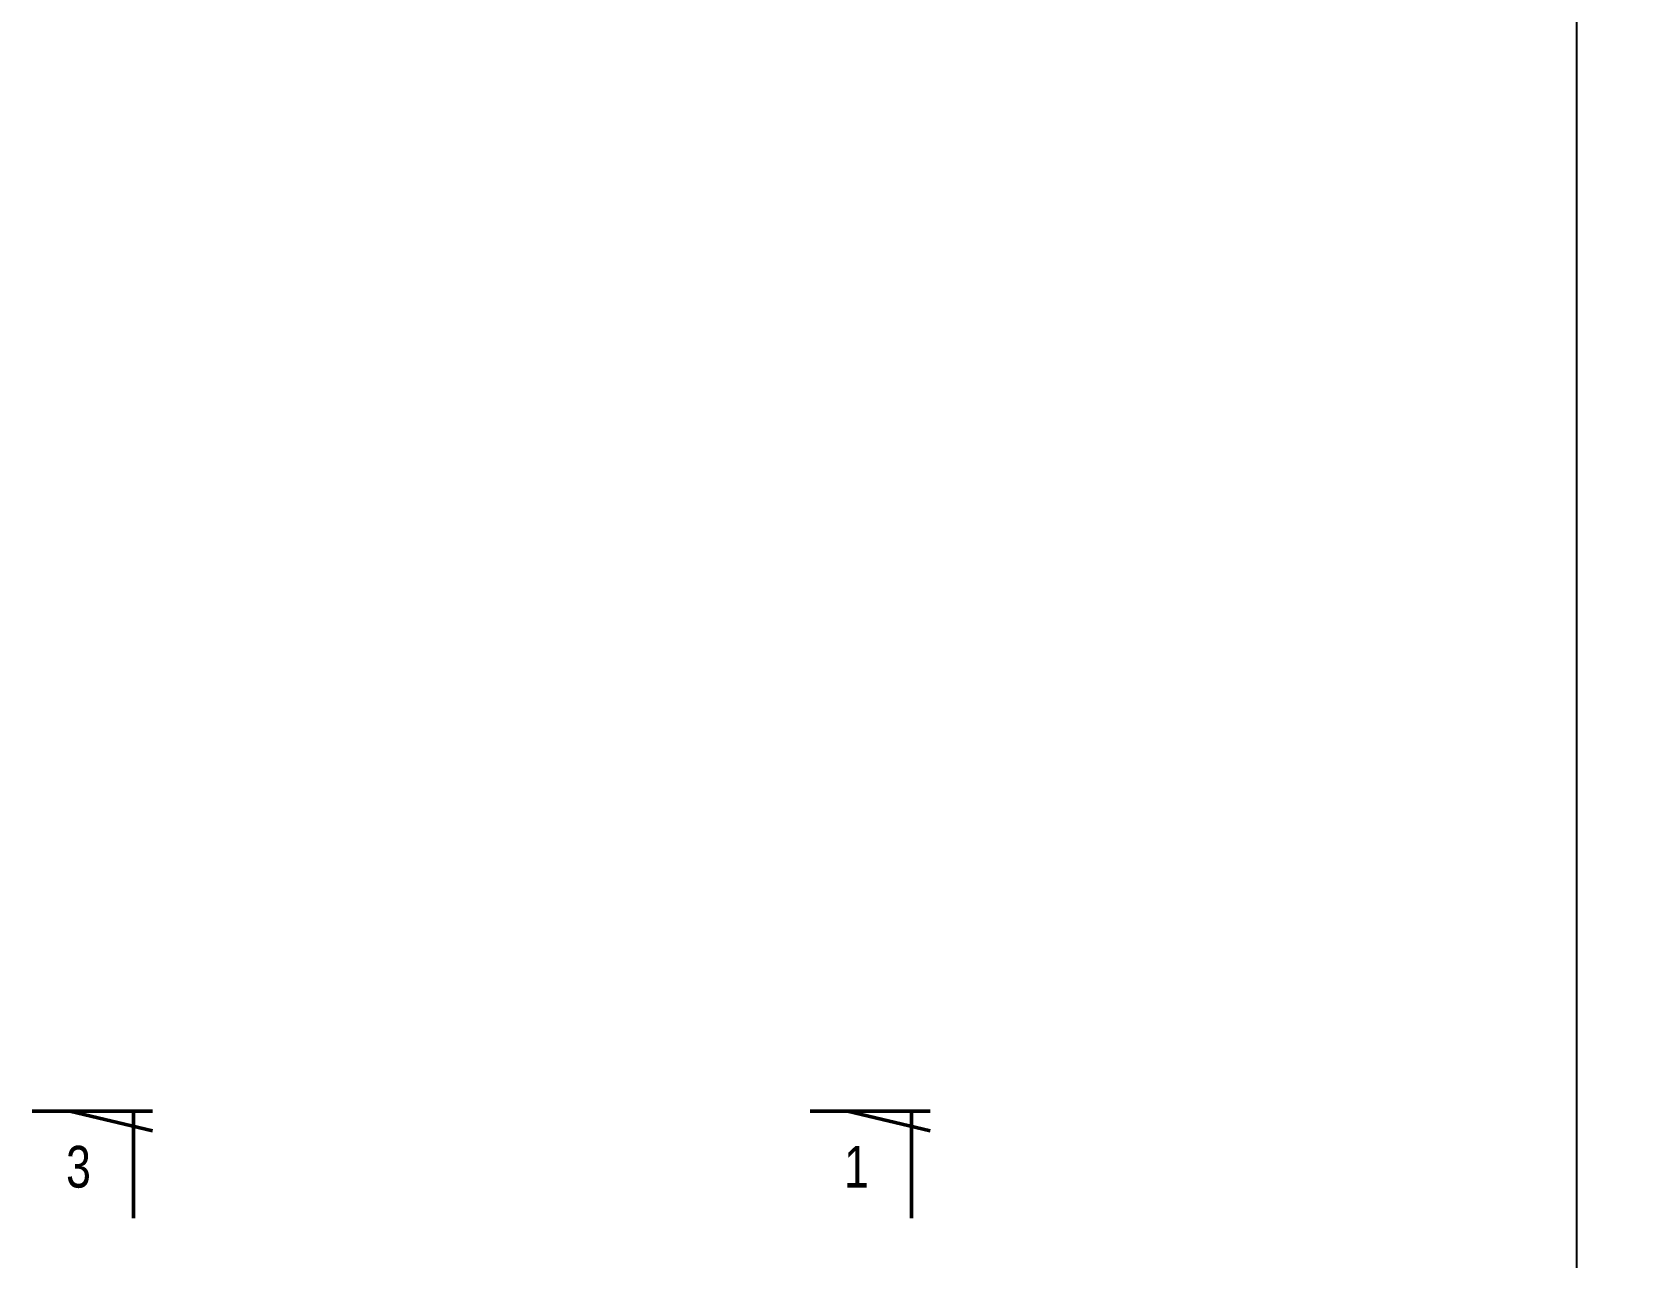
# Model space of a CAD drawing. Header units: centimetres. Extents: x 57177 to 62981, y -6155 to -2911.
# Drawn here: x 62366 to 62828.1, y -4078 to -3727.3 of the extents above; entities that cross this region are included whole.
import ezdxf

# ---------------------------------------------------------------- set-up
doc = ezdxf.new("R2010")
doc.units = ezdxf.units.CM
doc.header["$LTSCALE"] = 11
doc.header["$MEASUREMENT"] = 0
doc.layers.get('DEFPOINTS').update_dxf_attribs({"color": 1})
doc.layers.add('DIM', color=2, linetype='Continuous')
doc.layers.add('W', color=1, linetype='Continuous', lineweight=50)
doc.styles.add('AD', font='oron')
doc.styles.add('AUTechno', font='AUTechno')
doc.dimstyles.get("Standard").update_dxf_attribs({"dimscale": 100, "dimtxt": 2.5, "dimasz": 0.01, "dimexe": 0.2, "dimexo": 1.2, "dimgap": 0.1, "dimtad": 1, "dimdec": 0, "dimrnd": 0.1, "dimtxsty": 'AUTechno', "dimblk": 'AUCircle', "dimcen": 0.2, "dimse1": 1, "dimse2": 1, "dimclrd": 256, "dimclrt": 256, "dimadec": 1, "dimazin": 3, "dimtfac": 1, "dimtdec": 0, "dimtmove": 2, "dimatfit": 3, "dimldrblk": 'AUArrowL', "dimlwd": -1})

# ---------------------------------------------------------------- blocks, each defined once
blk = doc.blocks.new('AUCircle')
blk.add_line((0, -20), (0, 20))
blk.add_circle((0, 0), 4)
blk = doc.blocks.new('*D4')
blk.add_line((62808.14, -6093.83), (62808.14, -3077.63))
at = {"layer": 'Defpoints'}
for p in [(62768.14, -3076.63), (62768.14, -6094.83), (62808.14, -6094.83)]:
    blk.add_point(p, dxfattribs=at)
at = {"layer": 'DIM'}
for p, rotation in [((62808.14, -3076.63), 90), ((62808.14, -6094.83), 270)]:
    blk.add_blockref('AUCircle', p, dxfattribs=dict(at, rotation=rotation))
at = {"layer": 'DIM', "insert": (62748.14, -4585.73), "char_height": 100, "attachment_point": 5, "rotation": 90, "style": 'AUTechno'}
blk.add_mtext('3018', dxfattribs=at)
blk = doc.blocks.new('AUArrowL')
blk.add_lwpolyline([(0, 0, 6, 0, 0), (15, 0, 0, 0, 0)], format="xyseb")

msp = doc.modelspace()

# ---------------------------------------------------------------- linework, layer by layer
at = {"layer": 'W'}
for p, q in [((62376.68, -4036.04, 2337.37), (62400.36, -4041.63, 2337.37)), ((62400.36, -4036.04, 2337.37), (62376.68, -4036.04, 2337.37)), ((62599.39, -4036.04, 2337.37), (62623.06, -4041.63, 2337.37)), ((62623.06, -4036.04, 2337.37), (62599.39, -4036.04, 2337.37))]:
    msp.add_line(p, q, dxfattribs=at)
at = {"layer": 'W', "elevation": 2337.37}
for points in [[(62394.94, -4066.71), (62394.94, -4036.04), (62365.98, -4036.04)], [(62617.65, -4066.71), (62617.65, -4036.04), (62588.68, -4036.04)]]:
    msp.add_lwpolyline(points, dxfattribs=at)

# ---------------------------------------------------------------- texts
at = {"layer": 'W', "style": 'AD', "width": 0.8}
for s, p in [('3', (62375.65, -4057.92, 2337.37)), ('1', (62598.36, -4057.92, 2337.37))]:
    msp.add_text(s, height=11.95, dxfattribs=at).set_placement(p)

# ---------------------------------------------------------------- dimensions: what is measured, and where the dimension line sits
at = {"layer": 'DIM', "color": 2}
dim = msp.add_linear_dim(base=(62808.14, -6094.83), p1=(62768.14, -6094.83), p2=(62768.14, -3076.63), angle=90, dimstyle='Standard', dxfattribs=at)
dim.commit()
dim.dimension.update_dxf_attribs({"geometry": '*D4', "text_midpoint": (62748.14, -4585.73)})

doc.saveas('drawing.dxf')
